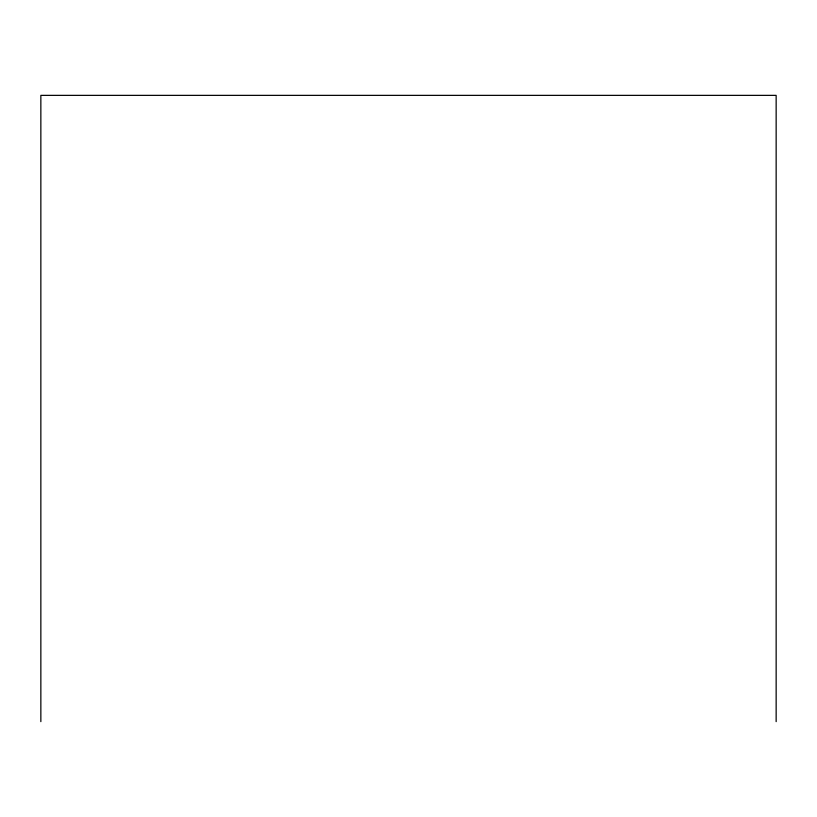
<?xml version="1.0" encoding="UTF-8"?>
<svg xmlns="http://www.w3.org/2000/svg" width="817" height="817" viewBox="0 0 817 817"><rect width="100%" height="100%" fill="white"/><g stroke="black" fill="none" stroke-linecap="round" stroke-linejoin="round"><path stroke-width="1.23" d="M776.15 721.636L776.15 95.364L40.85 95.364L40.85 721.636"/></g></svg>
